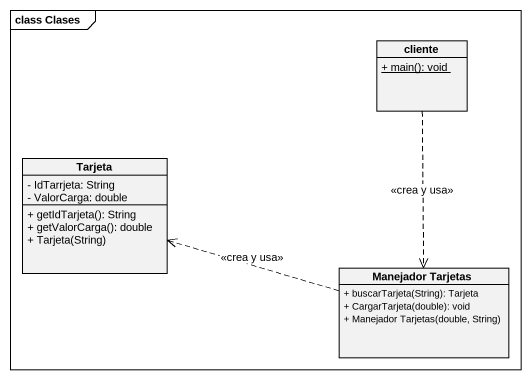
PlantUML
@startuml
mainframe class Clases
hide circle
hide empty members
skinparam classAttributeIconSize 0
class cliente {
  {static} + main(): void
}
class Tarjeta {
  - IdTarrjeta: String
  - ValorCarga: double
  + getIdTarjeta(): String
  + getValorCarga(): double
  + Tarjeta(String)
}
class "Manejador Tarjetas" as Manejador_Tarjetas {
  + buscarTarjeta(String): Tarjeta
  + CargarTarjeta(double): void
  + Manejador Tarjetas(double, String)
}
cliente ..> Manejador_Tarjetas : <<crea y usa>>
Manejador_Tarjetas .left.> Tarjeta : <<crea y usa>>
@enduml
